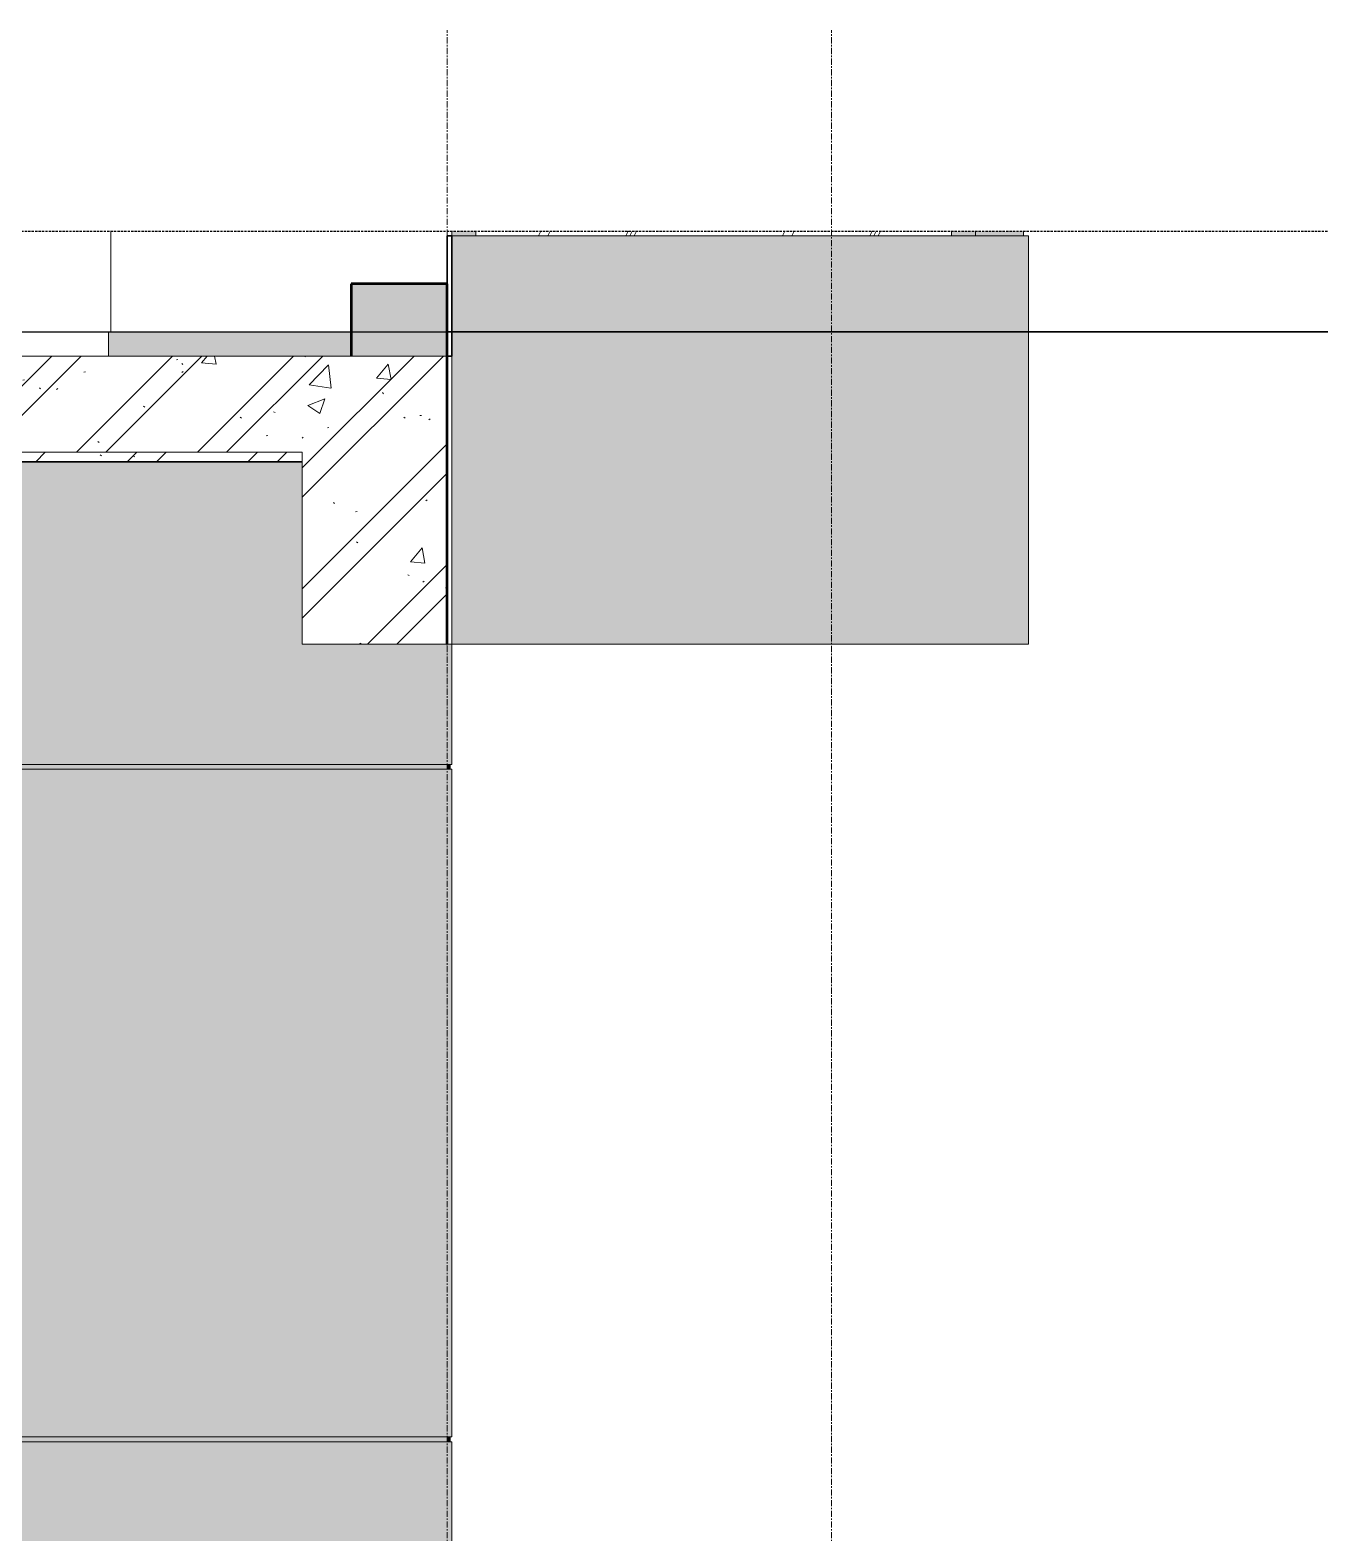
# Model space of a CAD drawing. Header units: millimetres. Extents: x 74302 to 149682, y -1785 to 49068.
# Drawn here: x 108417 to 111102, y 3100 to 6229 of the extents above; entities that cross this region are included whole.
import ezdxf

# ---------------------------------------------------------------- set-up
doc = ezdxf.new("R2010")
doc.units = ezdxf.units.MM
for name, pattern in [('Centre', [31.75, 6.35, -4.7625, 15.875, -4.7625]), ('Grid Line', [22.225, 12.7, -3.175, 3.175, -3.175]), ('Hidden', [7.14375, 4.7625, -2.38125]), ('IMPORT-CENTER _2_', [40.64, 25.4, -5.08, 5.08, -5.08])]:
    doc.linetypes.add(name, pattern=pattern)
for name, color, linetype, lineweight in [('0-3', 90, 'Continuous', 5), ('A-DETL-GENF', 92, 'Continuous', 18), ('A-DETL-GENF-3', 92, 'Hidden', 25), ('A-DETL-GENF-4', 9, 'Continuous', 18), ('A-DETL-THIN', 151, 'Continuous', 18), ('A-FLOR-FNSH-1', 250, 'Continuous', 35), ('A-FLOR-LEVL-2', 51, 'Centre', 9), ('A-FLOR-PATT-1', 253, 'Continuous', 18), ('A-GLAZ-CURT', 52, 'Continuous', 18), ('A-GLAZ-CURT-2', 254, 'Continuous', 18), ('A-GLAZ-CWMG', 51, 'Continuous', 18), ('A-GLAZ-CWMG-2', 254, 'Continuous', 18), ('A-WALL', 113, 'Continuous', 18), ('A-WALL-2', 250, 'Continuous', 35), ('A-WALL-FNSH-1', 7, 'Continuous', 18), ('A-WALL-PATT-4', 255, 'Continuous', 5), ('G-IMPT', 8, 'Continuous', 18), ('G-IMPT-4', 8, 'IMPORT-CENTER _2_', 18), ('I-WALL', 2, 'Continuous', 18), ('M-EQPM', 50, 'Continuous', 18), ('M-EQPM-2', 50, 'Continuous', 25), ('S-BEAM-1', 71, 'Continuous', 5), ('S-BEAM-3', 10, 'Continuous', 50), ('S-COLS-5', 7, 'Continuous', 18), ('S-GRID-1', 1, 'Grid Line', 9)]:
    doc.layers.add(name, color=color, linetype=linetype, lineweight=lineweight)
pattern_1 = [(50, (43579.63, 15725), (364.368, -31.878), [38.1, -419.1]), (355, (43579.63, 15725), (-70.486, 382.113), [30.48, -335.28]), (100.451, (43610, 15722.34), (293.885, 350.233), [32.38, -356.18]), (46.184, (43579.63, 15826.6), (542.158, -84.086), [57.15, -628.65]), (96.636, (43624.8, 15819.6), (474.805, 494.855), [48.57, -534.27]), (351.184, (43579.6, 15826.6), (474.81, 494.85), [45.72, -502.92]), (21, (43630.43, 15801.2), (303.2285, -204.5305), [38.1, -419.1]), (326, (43630.43, 15801.2), (123.604, 368.376), [30.48, -335.28]), (71.451, (43655.7, 15784.16), (426.834, 163.843), [32.38, -356.18]), (37.5, (43579.63, 15725), (6.1766, 169.1102), [3.353, -327.863, 3.353, -337.007, -336.55]), (37.5, (43579.63, 15725), (6.1766, 169.1102), [-671.576, 3.353, -333.197]), (7.5, (43579.63, 15725), (133.639, 200.3615), [3.353, -190.703, 3.353, -320.243, -128.27]), (7.5, (43579.63, 15725), (133.639, 200.3615), [-517.652, 3.353, -124.917]), (327.5, (43466.34, 15725), (271.1818, -11.4584), [3.353, -123.647, 3.353, -392.887, -525.78]), (327.5, (43466.34, 15725), (271.1818, -11.4584), [-523.24, 3.353, -522.427]), (317.5, (43415.54, 15725), (296.2585, 50.853), [3.353, -161.747, 3.353, -259.791, -373.38]), (317.5, (43415.54, 15725), (296.2585, 50.853), [-428.244, 3.353, -370.027]), (45, (43579.63, 15725), (-125.7236, 125.7236), []), (45, (43579.63, 15915.5), (-125.7236, 125.7236), [])]

# ---------------------------------------------------------------- blocks, each defined once
blk = doc.blocks.new('NCV_TKTC_KET CAU_rvt-3-TKCS_SẢNH - BẬC CẤP 2 - MẶT CẮT 2')
at = {"layer": 'A-FLOR-PATT-1'}
h = blk.add_hatch(dxfattribs=at)
h.set_pattern_fill('FP_19', color=256, style=0, pattern_type=2)
h.set_pattern_definition(pattern_1)
h.paths.add_polyline_path([(44235.3, 5330), (44235.3, 5350), (40237.8, 5350), (40237.8, 5330), (43472.2, 5330)])
h.paths.add_polyline_path([(44536.1, 5330), (44536.9, 5330), (44536.9, 5500), (44536.1, 5500), (44536.1, 5330)])
h = blk.add_hatch(dxfattribs=at)
h.set_pattern_fill('FP_19', color=256, style=0, pattern_type=2)
h.set_pattern_definition(pattern_1)
h.paths.add_polyline_path([(44235.3, 5330), (44235.3, 5350), (40237.8, 5350), (40237.8, 5330), (43472.2, 5330)])
h.paths.add_polyline_path([(44536.1, 5330), (44536.9, 5330), (44536.9, 5500), (44536.1, 5500), (44536.1, 5330)])
at = {"layer": 'S-BEAM-1'}
for points in [[(44536.1, 5500), (44536.9, 5500), (44536.9, 5700), (44336.9, 5700), (44336.9, 5550), (44536.1, 5550)], [(44536.1, 4950), (44536.9, 4950), (44536.9, 5500), (44536.1, 5500), (44536.1, 4952.2)]]:
    blk.add_hatch(color=256, dxfattribs=at).paths.add_polyline_path(points)
at = {"layer": 'A-FLOR-FNSH-1'}
for p, q in [((44536.9, 5500), (44536.1, 5500)), ((44536.9, 5330), (44536.9, 5500)), ((40237.8, 5330), (44235.3, 5330)), ((44536.1, 5330), (44536.9, 5330))]:
    blk.add_line(p, q, dxfattribs=at)
at = {"layer": 'S-BEAM-3'}
for p, q in [((44536.9, 5700), (44336.9, 5700)), ((44336.9, 5700), (44336.9, 5550)), ((44536.9, 5500), (44536.9, 5700)), ((44536.9, 4950), (44536.9, 5500)), ((44536.1, 4950), (44536.9, 4950))]:
    blk.add_line(p, q, dxfattribs=at)
at = {"layer": 'S-COLS-5'}
for p, q in [((43836.9, 5600), (43836.9, 5809.6)), ((44536.9, 5809.6), (44536.9, 5800))]:
    blk.add_line(p, q, dxfattribs=at)
blk = doc.blocks.new('Rectangular Mullion - 50 x 100mm-1838999-TKCS_SẢNH - BẬC CẤP 2 - MẶT CẮT 2')
at = {"layer": 'A-GLAZ-CWMG-2'}
blk.add_hatch(color=256, dxfattribs=at).paths.add_polyline_path([(45737, 5800), (45737, 5809.6), (45637, 5809.6), (45637, 5800)])
at = {"layer": 'A-GLAZ-CWMG'}
for p, q in [((45637, 5800), (45637, 5809.6)), ((45737, 5809.6), (45737, 5799.9))]:
    blk.add_line(p, q, dxfattribs=at)
blk = doc.blocks.new('System Panel - Glazed-1901969-TKCS_SẢNH - BẬC CẤP 2 - MẶT CẮT 2')
at = {"layer": 'A-GLAZ-CURT-2'}
h = blk.add_hatch(dxfattribs=at)
h.set_pattern_fill('FP_23', color=256, style=0, pattern_type=2)
h.set_pattern_definition([(63.435, (44176.38, 15759.78), (-0.0009, 508), [177.488, -958.435]), (63.435, (43668.38, 15759.78), (-0.0009, 508), [177.488, -958.435]), (63.435, (44419.56, 15857.92), (-0.0009, 508), [177.488, -958.435]), (63.435, (43911.56, 15857.92), (-0.0009, 508), [177.488, -958.435]), (63.435, (44382.76, 15823.28), (-0.0009, 508), [177.488, -958.435]), (63.435, (43874.76, 15823.28), (-0.0009, 508), [177.488, -958.435]), (63.435, (44345.24, 16021.7), (-0.0009, 508), [86.267, -1049.655]), (63.435, (43837.24, 16021.7), (-0.0009, 508), [86.267, -1049.655]), (63.435, (44320.7, 15990.98), (-0.0009, 508), [177.488, -958.435]), (63.435, (43812.7, 15990.98), (-0.0009, 508), [177.488, -958.435]), (63.435, (44325.03, 16013.03), (-0.0009, 508), [177.488, -958.435]), (63.435, (43817.03, 16013.03), (-0.0009, 508), [177.488, -958.435]), (63.435, (44120.08, 15916.31), (-0.0009, 508), [177.488, -958.435]), (63.435, (43612.08, 15916.31), (-0.0009, 508), [177.488, -958.435]), (63.435, (44124.4, 15942.3), (-0.0009, 508), [177.488, -958.435]), (63.435, (43616.4, 15942.3), (-0.0009, 508), [177.488, -958.435]), (63.435, (44125.57, 15961.03), (-0.0009, 508), [177.488, -958.435]), (63.435, (43617.57, 15961.03), (-0.0009, 508), [177.488, -958.435])])
h.paths.add_polyline_path([(45586.9, 5800), (45586.9, 5809.6), (44596.9, 5809.6), (44596.9, 5800)])
at = {"layer": 'A-GLAZ-CURT'}
for p, q in [((44596.9, 5809.6), (44596.9, 5800)), ((45586.9, 5800), (45586.9, 5809.6))]:
    blk.add_line(p, q, dxfattribs=at)
blk = doc.blocks.new('Rectangular Mullion - 50 x 100mm-1286808-TKCS_SẢNH - BẬC CẤP 2 - MẶT CẮT 2')
at = {"layer": 'A-GLAZ-CWMG-2'}
blk.add_hatch(color=256, dxfattribs=at).paths.add_polyline_path([(45636.9, 5800), (45636.9, 5809.6), (45586.9, 5809.6), (45586.9, 5800)])
at = {"layer": 'A-GLAZ-CWMG'}
blk.add_line((45636.9, 5800), (45636.9, 5809.6), dxfattribs=at)
blk = doc.blocks.new('Rectangular Mullion - 50 x 100mm-1286811-TKCS_SẢNH - BẬC CẤP 2 - MẶT CẮT 2')
at = {"layer": 'A-GLAZ-CWMG-2'}
blk.add_hatch(color=256, dxfattribs=at).paths.add_polyline_path([(44596.9, 5800), (44596.9, 5809.6), (44546.9, 5809.6), (44546.9, 5800)])
at = {"layer": 'A-GLAZ-CWMG'}
blk.add_line((44546.9, 5809.6), (44546.9, 5800), dxfattribs=at)
blk = doc.blocks.new('TKTC_XREF_251221_MB TANG 2-7 - TKTC_XREF_260130_MB TANG 2-5_dwg_THU NUOC - THU NUOC-444531-TKCS_MB TẦNG 1-4746810-TKCS_SẢNH - BẬC CẤP 2 - MẶT CẮT 2')
at = {"layer": 'G-IMPT'}
for p, q in [((44035.4, 5600), (44185.4, 5600)), ((44185.4, 5600), (44035.4, 5600)), ((44060.4, 5600), (44160.4, 5600)), ((44160.4, 5600), (44060.4, 5600)), ((44076.3, 5600), (44070.3, 5600)), ((44070.3, 5600), (44076.3, 5600)), ((44082.7, 5600), (44088.7, 5600)), ((44088.7, 5600), (44082.7, 5600)), ((44095.2, 5600), (44101.2, 5600)), ((44101.2, 5600), (44095.2, 5600)), ((44113.6, 5600), (44107.6, 5600)), ((44107.6, 5600), (44113.6, 5600)), ((44113.6, 5600), (44107.6, 5600)), ((44107.6, 5600), (44113.6, 5600)), ((44110.4, 5600), (44110.4, 5600)), ((44110.4, 5600), (44110.4, 5600)), ((44110.4, 5600), (44110.4, 5600)), ((44110.4, 5600), (44110.4, 5600)), ((44125.6, 5600), (44119.6, 5600)), ((44119.6, 5600), (44125.6, 5600)), ((44138.1, 5600), (44132.1, 5600)), ((44132.1, 5600), (44138.1, 5600)), ((44144.4, 5600), (44150.4, 5600)), ((44150.4, 5600), (44144.4, 5600))]:
    blk.add_line(p, q, dxfattribs=at)
blk = doc.blocks.new('TKTC_XREF_251221_MB TANG 2-7 - TKTC_XREF_260130_MB TANG 2-5_dwg_$cc-4746798-TKCS_SẢNH - BẬC CẤP 2 - MẶT CẮT 2')
at = {"layer": 'G-IMPT-4'}
for p, q in [((45082.3, 5600), (45203.4, 5600)), ((45143.3, 5600), (45142.5, 5600))]:
    blk.add_line(p, q, dxfattribs=at)
at = {"layer": 'M-EQPM'}
for p, q in [((45143.2, 5600), (45142.6, 5600)), ((45142.6, 5600), (45142.9, 5600)), ((45142.9, 5600), (45143.2, 5600)), ((45187.9, 5600), (45187.9, 5600))]:
    blk.add_line(p, q, dxfattribs=at)
blk = doc.blocks.new('TKTC_XREF_251221_MB TANG 2-7 - TKTC_XREF_260130_MB TANG 2-5_dwg_CUM U_DN100-V30-TKCS_SẢNH - BẬC CẤP 2 - MẶT CẮT 2')
at = {"layer": 'G-IMPT'}
for p, q in [((45144.4, 5600), (45091.3, 5600)), ((45091.3, 5600), (45144.4, 5600)), ((45144.4, 5600), (45097.5, 5600)), ((45097.5, 5600), (45144.4, 5600)), ((45144.4, 5600), (45144.4, 5600)), ((45195.7, 5600), (45144.4, 5600)), ((45195.7, 5600), (45144.4, 5600)), ((45195.7, 5600), (45144.4, 5600)), ((45195.7, 5600), (45144.4, 5600)), ((45197.3, 5600), (45195.7, 5600)), ((45195.7, 5600), (45197.3, 5600)), ((45197.3, 5600), (45195.7, 5600)), ((45195.7, 5600), (45197.3, 5600)), ((45201, 5600), (45197.3, 5600)), ((45197.3, 5600), (45201, 5600)), ((45197.3, 5600), (45201, 5600)), ((45197.3, 5600), (45201, 5600)), ((45201, 5600), (45197.3, 5600)), ((45197.3, 5600), (45201, 5600)), ((45197.3, 5600), (45201, 5600)), ((45197.3, 5600), (45201, 5600)), ((45201, 5600), (45201, 5600)), ((45201, 5600), (45201, 5600)), ((45201.8, 5600), (45206.1, 5600)), ((45206.1, 5600), (45201.8, 5600)), ((45201.8, 5600), (45206.1, 5600)), ((45206.1, 5600), (45201.8, 5600)), ((45206.9, 5600), (45206.1, 5600)), ((45206.1, 5600), (45206.9, 5600)), ((45206.9, 5600), (45206.1, 5600)), ((45206.1, 5600), (45206.9, 5600))]:
    blk.add_line(p, q, dxfattribs=at)
blk = doc.blocks.new('TKTC_XREF_251221_MB TANG 2-7 - TKTC_XREF_260130_MB TANG 2-5_dwg_$cc-V31-TKCS_SẢNH - BẬC CẤP 2 - MẶT CẮT 2')
at = {"layer": 'G-IMPT-4'}
for p, q in [((43720.7, 5600), (43841.8, 5600)), ((43780.9, 5600), (43781.6, 5600))]:
    blk.add_line(p, q, dxfattribs=at)
at = {"layer": 'M-EQPM'}
for p, q in [((43781.3, 5600), (43736.3, 5600)), ((43736.3, 5600), (43826.3, 5600)), ((43826.3, 5600), (43781.3, 5600)), ((43781.5, 5600), (43781.5, 5600))]:
    blk.add_line(p, q, dxfattribs=at)
blk = doc.blocks.new('TKTC_XREF_251221_MB TANG 2-7 - TKTC_XREF_260130_MB TANG 2-5_dwg_CUM U_DN100-V32-TKCS_SẢNH - BẬC CẤP 2 - MẶT CẮT 2')
at = {"layer": 'G-IMPT'}
for p, q in [((43725.8, 5600), (43723.6, 5600)), ((43731.5, 5600), (43724.7, 5600)), ((43725, 5600), (43834, 5600)), ((43725, 5600), (43725, 5600)), ((43730.4, 5600), (43725.8, 5600)), ((43725.8, 5600), (43725.8, 5600)), ((43726.8, 5600), (43726.1, 5600)), ((43729.4, 5600), (43726.8, 5600)), ((43729.4, 5600), (43726.8, 5600)), ((43729.4, 5600), (43726.8, 5600)), ((43730.1, 5600), (43729.4, 5600)), ((43732.7, 5600), (43730.4, 5600)), ((43730.4, 5600), (43730.4, 5600)), ((43731.3, 5600), (43827.7, 5600)), ((43734.5, 5600), (43824.5, 5600)), ((43828.5, 5600), (43826.2, 5600)), ((43834.2, 5600), (43827.3, 5600)), ((43833, 5600), (43828.5, 5600)), ((43828.5, 5600), (43828.5, 5600)), ((43829.5, 5600), (43828.7, 5600)), ((43832, 5600), (43829.5, 5600)), ((43832, 5600), (43829.5, 5600)), ((43832, 5600), (43829.5, 5600)), ((43832.8, 5600), (43832, 5600)), ((43835.3, 5600), (43833, 5600)), ((43833, 5600), (43833, 5600)), ((43833.9, 5600), (43834, 5600))]:
    blk.add_line(p, q, dxfattribs=at)
at = {"layer": 'G-IMPT', "flags": 128}
for points in [[(43732.7, 5600), (43734.2, 5600), (43734.2, 5600), (43722.1, 5600), (43722.1, 5600), (43723.6, 5600)], [(43723.6, 5600), (43723.6, 5600), (43732.7, 5600), (43732.7, 5600)], [(43730.1, 5600), (43730.1, 5600), (43726.1, 5600), (43726.1, 5600)], [(43731.3, 5600), (43731.3, 5600), (43734.5, 5600)], [(43827.6, 5600), (43827.7, 5600), (43824.5, 5600)], [(43835.3, 5600), (43836.8, 5600), (43836.8, 5600), (43824.7, 5600), (43824.7, 5600), (43826.2, 5600)], [(43826.2, 5600), (43826.2, 5600), (43835.3, 5600), (43835.3, 5600)], [(43832.8, 5600), (43832.8, 5600), (43828.7, 5600), (43828.7, 5600)]]:
    blk.add_lwpolyline(points, dxfattribs=at)
blk = doc.blocks.new('TKTC_XREF_251221_MB TANG 2-7 - TKTC_XREF_260130_MB TANG 2-5_dwg_$cc-V33-TKCS_SẢNH - BẬC CẤP 2 - MẶT CẮT 2')
at = {"layer": 'G-IMPT-4'}
for p, q in [((43720.6, 5600), (43841.7, 5600)), ((43780.7, 5600), (43781.5, 5600))]:
    blk.add_line(p, q, dxfattribs=at)
at = {"layer": 'M-EQPM'}
for p, q in [((43781.1, 5600), (43736.1, 5600)), ((43736.1, 5600), (43826.1, 5600)), ((43826.1, 5600), (43781.1, 5600)), ((43781.4, 5600), (43781.4, 5600))]:
    blk.add_line(p, q, dxfattribs=at)
blk = doc.blocks.new('TKTC_XREF_251221_MB TANG 2-7 - TKTC_XREF_260130_MB TANG 2-5_dwg_CUM U_DN100-V34-TKCS_SẢNH - BẬC CẤP 2 - MẶT CẮT 2')
at = {"layer": 'G-IMPT'}
for p, q in [((43734.1, 5600), (43722, 5600)), ((43722, 5600), (43723.5, 5600)), ((43725.8, 5600), (43723.5, 5600)), ((43723.5, 5600), (43732.6, 5600)), ((43731.5, 5600), (43724.7, 5600)), ((43724.9, 5600), (43833.9, 5600)), ((43730.3, 5600), (43725.8, 5600)), ((43726.8, 5600), (43726, 5600)), ((43730.1, 5600), (43726, 5600)), ((43729.3, 5600), (43726.8, 5600)), ((43729.3, 5600), (43726.8, 5600)), ((43729.3, 5600), (43726.8, 5600)), ((43730.1, 5600), (43729.3, 5600)), ((43732.6, 5600), (43730.3, 5600)), ((43731.2, 5600), (43827.5, 5600)), ((43731.2, 5600), (43734.4, 5600)), ((43732.6, 5600), (43734.1, 5600)), ((43734.4, 5600), (43824.4, 5600)), ((43827.5, 5600), (43824.4, 5600)), ((43831.9, 5600), (43824.6, 5600)), ((43824.6, 5600), (43826.2, 5600)), ((43828.4, 5600), (43826.2, 5600)), ((43826.2, 5600), (43831.9, 5600)), ((43831.9, 5600), (43827.3, 5600)), ((43832, 5600), (43828.4, 5600)), ((43829.4, 5600), (43828.7, 5600)), ((43831.9, 5600), (43828.7, 5600)), ((43831.9, 5600), (43829.4, 5600)), ((43831.9, 5600), (43829.4, 5600)), ((43831.9, 5600), (43829.4, 5600))]:
    blk.add_line(p, q, dxfattribs=at)
blk = doc.blocks.new('TKTC_XREF_251221_MB TANG 2-7 - TKTC_XREF_260130_MB TANG 2-5_dwg_$cc-4746805-TKCS_SẢNH - BẬC CẤP 2 - MẶT CẮT 2')
at = {"layer": 'G-IMPT-4'}
for p, q in [((45440.2, 5600), (45593.3, 5600)), ((45516.8, 5600), (45516.8, 5600))]:
    blk.add_line(p, q, dxfattribs=at)
at = {"layer": 'M-EQPM'}
for p, q in [((45516.8, 5600), (45459.9, 5600)), ((45459.9, 5600), (45573.6, 5600)), ((45570.8, 5600), (45462.7, 5600)), ((45462.7, 5600), (45516.8, 5600)), ((45516.8, 5600), (45570.8, 5600)), ((45573.6, 5600), (45516.8, 5600))]:
    blk.add_line(p, q, dxfattribs=at)
blk = doc.blocks.new('TKTC_XREF_251221_MB TANG 2-7 - TKTC_XREF_260130_MB TANG 2-5_dwg_CUM U_DN100-V35-TKCS_SẢNH - BẬC CẤP 2 - MẶT CẮT 2')
at = {"layer": 'G-IMPT'}
for p, q in [((45447.1, 5600), (45445.1, 5600)), ((45445.1, 5600), (45460.5, 5600)), ((45447.1, 5600), (45449.9, 5600)), ((45458.6, 5600), (45447.1, 5600)), ((45448.5, 5600), (45457.1, 5600)), ((45586.5, 5600), (45448.8, 5600)), ((45449.9, 5600), (45455.7, 5600)), ((45450.3, 5600), (45451.2, 5600)), ((45450.3, 5600), (45455.4, 5600)), ((45451.2, 5600), (45454.4, 5600)), ((45451.2, 5600), (45454.4, 5600)), ((45451.2, 5600), (45454.4, 5600)), ((45454.4, 5600), (45455.4, 5600)), ((45455.7, 5600), (45458.6, 5600)), ((45578.5, 5600), (45456.8, 5600)), ((45456.8, 5600), (45460.8, 5600)), ((45460.5, 5600), (45458.6, 5600)), ((45574.5, 5600), (45460.8, 5600)), ((45578.5, 5600), (45574.5, 5600)), ((45576.7, 5600), (45574.8, 5600)), ((45574.8, 5600), (45590.1, 5600)), ((45576.7, 5600), (45579.6, 5600)), ((45588.2, 5600), (45576.7, 5600)), ((45578.2, 5600), (45586.8, 5600)), ((45579.6, 5600), (45585.4, 5600)), ((45579.9, 5600), (45580.9, 5600)), ((45579.9, 5600), (45585, 5600)), ((45580.9, 5600), (45584.1, 5600)), ((45580.9, 5600), (45584.1, 5600)), ((45580.9, 5600), (45584.1, 5600)), ((45584.1, 5600), (45585, 5600)), ((45585.4, 5600), (45588.2, 5600)), ((45590.1, 5600), (45588.2, 5600))]:
    blk.add_line(p, q, dxfattribs=at)
blk = doc.blocks.new('TKTC_XREF_251221_MB TANG 2-7 - TKTC_XREF_260130_MB TANG 2-5_dwg_$cc-4746808-TKCS_SẢNH - BẬC CẤP 2 - MẶT CẮT 2')
at = {"layer": 'G-IMPT-4'}
for p, q in [((44738.5, 5600), (44585.5, 5600)), ((44662, 5600), (44662, 5600))]:
    blk.add_line(p, q, dxfattribs=at)
at = {"layer": 'M-EQPM'}
for p, q in [((44605.2, 5600), (44605.2, 5600)), ((44662, 5600), (44649.5, 5600)), ((44649.5, 5600), (44662, 5600)), ((44662, 5600), (44716.1, 5600)), ((44716.1, 5600), (44662, 5600)), ((44662, 5600), (44674.6, 5600)), ((44674.6, 5600), (44662, 5600))]:
    blk.add_line(p, q, dxfattribs=at)
blk = doc.blocks.new('TKTC_XREF_251221_MB TANG 2-7 - TKTC_XREF_260130_MB TANG 2-5_dwg_CUM U_DN100-V36-TKCS_SẢNH - BẬC CẤP 2 - MẶT CẮT 2')
at = {"layer": 'G-IMPT'}
for p, q in [((44583.1, 5600), (44584.1, 5600)), ((44584.1, 5600), (44583.1, 5600)), ((44583.1, 5600), (44584.1, 5600)), ((44584.1, 5600), (44583.1, 5600)), ((44589.5, 5600), (44584.1, 5600)), ((44584.1, 5600), (44589.5, 5600)), ((44589.5, 5600), (44584.1, 5600)), ((44584.1, 5600), (44589.5, 5600)), ((44590.5, 5600), (44590.5, 5600)), ((44590.5, 5600), (44590.5, 5600)), ((44590.5, 5600), (44595.3, 5600)), ((44595.3, 5600), (44590.5, 5600)), ((44595.3, 5600), (44590.5, 5600)), ((44595.3, 5600), (44590.5, 5600)), ((44590.5, 5600), (44595.3, 5600)), ((44595.3, 5600), (44590.5, 5600)), ((44595.3, 5600), (44590.5, 5600)), ((44595.3, 5600), (44590.5, 5600)), ((44595.3, 5600), (44597.2, 5600)), ((44597.2, 5600), (44595.3, 5600)), ((44595.3, 5600), (44597.2, 5600)), ((44597.2, 5600), (44595.3, 5600)), ((44597.2, 5600), (44662, 5600)), ((44597.2, 5600), (44662, 5600)), ((44597.2, 5600), (44662, 5600)), ((44597.2, 5600), (44662, 5600)), ((44662, 5600), (44721.3, 5600)), ((44721.3, 5600), (44662, 5600)), ((44662, 5600), (44662, 5600)), ((44662, 5600), (44729.1, 5600)), ((44729.1, 5600), (44662, 5600))]:
    blk.add_line(p, q, dxfattribs=at)
blk = doc.blocks.new('TKTC_XREF_251221_MB TANG 2-7 - TKTC_XREF_260130_MB TANG 2-5_dwg_THU NUOC - THU NUOC-444531-TKCS_MB TẦNG 1-4746804-TKCS_SẢNH - BẬC CẤP 2 - MẶT CẮT 2')
at = {"layer": 'G-IMPT'}
for p, q in [((45285.4, 5600), (45435.4, 5600)), ((45435.4, 5600), (45285.4, 5600)), ((45310.4, 5600), (45410.4, 5600)), ((45410.4, 5600), (45310.4, 5600)), ((45326.3, 5600), (45320.3, 5600)), ((45320.3, 5600), (45326.3, 5600)), ((45332.7, 5600), (45338.7, 5600)), ((45338.7, 5600), (45332.7, 5600)), ((45345.2, 5600), (45351.2, 5600)), ((45351.2, 5600), (45345.2, 5600)), ((45363.6, 5600), (45357.6, 5600)), ((45357.6, 5600), (45363.6, 5600)), ((45363.6, 5600), (45357.6, 5600)), ((45357.6, 5600), (45363.6, 5600)), ((45360.4, 5600), (45360.4, 5600)), ((45360.4, 5600), (45360.4, 5600)), ((45360.4, 5600), (45360.4, 5600)), ((45360.4, 5600), (45360.4, 5600)), ((45375.6, 5600), (45369.6, 5600)), ((45369.6, 5600), (45375.6, 5600)), ((45388.1, 5600), (45382.1, 5600)), ((45382.1, 5600), (45388.1, 5600)), ((45394.4, 5600), (45400.4, 5600)), ((45400.4, 5600), (45394.4, 5600))]:
    blk.add_line(p, q, dxfattribs=at)
blk = doc.blocks.new('TKTC_XREF_251221_MB TANG 2-7 - TKTC_XREF_260130_MB TANG 2-5_dwg_FD-4746809-TKCS_SẢNH - BẬC CẤP 2 - MẶT CẮT 2')
at = {"layer": 'G-IMPT'}
for p, q in [((45210.7, 5600), (45060.7, 5600)), ((45060.7, 5600), (45210.7, 5600)), ((45135.7, 5600), (45135.7, 5600))]:
    blk.add_line(p, q, dxfattribs=at)
at = {"layer": 'M-EQPM'}
for p, q in [((45082.4, 5600), (45189, 5600)), ((45098, 5600), (45173.4, 5600)), ((45098, 5600), (45173.4, 5600))]:
    blk.add_line(p, q, dxfattribs=at)
blk = doc.blocks.new('TKTC_XREF_251221_MB TANG 2-7 - TKTC_XREF_260130_MB TANG 2-5_dwg_$cc-V37-TKCS_SẢNH - BẬC CẤP 2 - MẶT CẮT 2')
at = {"layer": 'G-IMPT-4'}
for p, q in [((45355.8, 5600), (45508.8, 5600)), ((45432, 5600), (45432.6, 5600))]:
    blk.add_line(p, q, dxfattribs=at)
at = {"layer": 'M-EQPM'}
for p, q in [((45432.3, 5600), (45432.1, 5600)), ((45432.1, 5600), (45432.5, 5600)), ((45432.5, 5600), (45432.3, 5600)), ((45489.1, 5600), (45489.1, 5600))]:
    blk.add_line(p, q, dxfattribs=at)
blk = doc.blocks.new('TKTC_XREF_251221_MB TANG 2-7 - TKTC_XREF_260130_MB TANG 2-5_dwg_CUM U_DN100-V38-TKCS_SẢNH - BẬC CẤP 2 - MẶT CẮT 2')
at = {"layer": 'G-IMPT'}
for p, q in [((45432.5, 5600), (45432.1, 5600)), ((45432.5, 5600), (45432.1, 5600)), ((45432.5, 5600), (45432.1, 5600)), ((45496.9, 5600), (45432.1, 5600)), ((45497.4, 5600), (45432.5, 5600)), ((45498.8, 5600), (45503.6, 5600)), ((45498.8, 5600), (45503.6, 5600)), ((45499.3, 5600), (45504, 5600)), ((45499.3, 5600), (45504.1, 5600)), ((45503.6, 5600), (45503.6, 5600)), ((45503.6, 5600), (45503.6, 5600)), ((45503.6, 5600), (45503.6, 5600)), ((45504, 5600), (45504, 5600)), ((45504, 5600), (45504.1, 5600)), ((45504.1, 5600), (45504.1, 5600)), ((45504.6, 5600), (45504.6, 5600)), ((45505, 5600), (45505, 5600)), ((45506.5, 5600), (45506.5, 5600)), ((45507, 5600), (45507, 5600)), ((45508.4, 5600), (45508.4, 5600)), ((45508.9, 5600), (45508.9, 5600)), ((45511, 5600), (45510, 5600)), ((45510, 5600), (45510.9, 5600)), ((45511.4, 5600), (45510.4, 5600)), ((45510.4, 5600), (45511.4, 5600)), ((45510.9, 5600), (45511, 5600)), ((45511.4, 5600), (45511.4, 5600))]:
    blk.add_line(p, q, dxfattribs=at)
at = {"layer": 'G-IMPT', "flags": 128}
for points in [[(45496.9, 5600), (45432.1, 5600), (45432.1, 5600)], [(45497.3, 5600), (45432.5, 5600), (45432.5, 5600)], [(45498.8, 5600), (45498.8, 5600), (45496.9, 5600), (45496.9, 5600), (45498.9, 5600), (45498.8, 5600)], [(45499.2, 5600), (45499.2, 5600), (45497.3, 5600), (45497.4, 5600), (45499.3, 5600), (45499.3, 5600)], [(45503.6, 5600), (45498.8, 5600), (45498.8, 5600), (45503.6, 5600)], [(45504.1, 5600), (45499.3, 5600), (45499.2, 5600), (45504, 5600)], [(45504.6, 5600), (45510, 5600), (45510, 5600), (45504.6, 5600)], [(45505, 5600), (45510.4, 5600), (45510.4, 5600), (45505, 5600)]]:
    blk.add_lwpolyline(points, dxfattribs=at)
blk = doc.blocks.new('TKTC_XREF_251221_MB TANG 2-7 - TKTC_XREF_260130_MB TANG 2-5_dwg_$cc-V39-TKCS_SẢNH - BẬC CẤP 2 - MẶT CẮT 2')
at = {"layer": 'G-IMPT-4'}
blk.add_line((45383.2, 5600), (45504.3, 5600), dxfattribs=at)
at = {"layer": 'M-EQPM'}
for p, q in [((45443.8, 5600), (45401, 5600)), ((45401, 5600), (45443.8, 5600)), ((45443.8, 5600), (45433.9, 5600)), ((45433.9, 5600), (45443.8, 5600)), ((45443.8, 5600), (45453.7, 5600)), ((45453.7, 5600), (45443.8, 5600)), ((45488.8, 5600), (45488.8, 5600))]:
    blk.add_line(p, q, dxfattribs=at)
blk = doc.blocks.new('TKTC_XREF_251221_MB TANG 2-7 - TKTC_XREF_251221_MB TANG 2-7-2039446-TKCS_SẢNH - BẬC CẤP 2 - MẶT CẮT 2')
at = {"layer": 'M-EQPM'}
for p, q in [((43719.2, 5600), (43831.9, 5600)), ((43838.7, 5600), (43719.2, 5600)), ((43719.3, 5600), (43838.7, 5600)), ((43838.7, 5600), (43719.3, 5600)), ((43719.4, 5600), (43838.8, 5600)), ((43838.8, 5600), (43719.4, 5600)), ((43721.2, 5600), (43837, 5600)), ((43837, 5600), (43721.2, 5600)), ((43721.2, 5600), (43836.9, 5600)), ((43836.9, 5600), (43721.2, 5600)), ((43721.2, 5600), (43831.9, 5600)), ((43831.9, 5600), (43721.2, 5600)), ((44585.1, 5600), (44535.3, 5600)), ((44535.3, 5600), (44585.1, 5600)), ((44586.8, 5600), (44537.1, 5600)), ((44537.1, 5600), (44586.8, 5600)), ((44597, 5600), (44547.2, 5600)), ((44547.2, 5600), (44597, 5600)), ((44734.9, 5600), (44585.2, 5600)), ((44585.2, 5600), (44734.9, 5600)), ((44736.6, 5600), (44587, 5600)), ((44587, 5600), (44736.6, 5600)), ((44746.8, 5600), (44597.1, 5600)), ((44597.1, 5600), (44746.8, 5600)), ((45195.7, 5600), (45085.8, 5600)), ((45085.8, 5600), (45195.7, 5600)), ((45235.7, 5600), (45195.7, 5600)), ((45195.7, 5600), (45235.7, 5600)), ((45347.1, 5600), (45497, 5600)), ((45497, 5600), (45347.1, 5600)), ((45445, 5600), (45445.3, 5600)), ((45595.4, 5600), (45445, 5600)), ((45595.6, 5600), (45445.2, 5600)), ((45445.2, 5600), (45595.6, 5600)), ((45445.3, 5600), (45595.8, 5600)), ((45497, 5600), (45536.9, 5600)), ((45536.9, 5600), (45497, 5600)), ((45595.8, 5600), (45595.4, 5600))]:
    blk.add_line(p, q, dxfattribs=at)
at = {"layer": 'M-EQPM-2'}
for p, q in [((38056.9, 5600), (48882.3, 5600)), ((45739, 5600), (44539, 5600)), ((44539, 5600), (45739, 5600)), ((45739, 5600), (44539, 5600)), ((44539, 5600), (45739, 5600)), ((45738.6, 5600), (44539, 5600)), ((48882.3, 5600), (45738.6, 5600))]:
    blk.add_line(p, q, dxfattribs=at)
for name, p in [('TKTC_XREF_251221_MB TANG 2-7 - TKTC_XREF_260130_MB TANG 2-5_dwg_$cc-V33-TKCS_SẢNH - BẬC CẤP 2 - MẶT CẮT 2', (0, 0)), ('TKTC_XREF_251221_MB TANG 2-7 - TKTC_XREF_260130_MB TANG 2-5_dwg_$cc-V31-TKCS_SẢNH - BẬC CẤP 2 - MẶT CẮT 2', (0, 0)), ('TKTC_XREF_251221_MB TANG 2-7 - TKTC_XREF_260130_MB TANG 2-5_dwg_$cc-V31-TKCS_SẢNH - BẬC CẤP 2 - MẶT CẮT 2', (-0.1, 0)), ('TKTC_XREF_251221_MB TANG 2-7 - TKTC_XREF_260130_MB TANG 2-5_dwg_CUM U_DN100-V32-TKCS_SẢNH - BẬC CẤP 2 - MẶT CẮT 2', (-0.1, 0)), ('TKTC_XREF_251221_MB TANG 2-7 - TKTC_XREF_260130_MB TANG 2-5_dwg_CUM U_DN100-V34-TKCS_SẢNH - BẬC CẤP 2 - MẶT CẮT 2', (0, 0)), ('TKTC_XREF_251221_MB TANG 2-7 - TKTC_XREF_260130_MB TANG 2-5_dwg_CUM U_DN100-V32-TKCS_SẢNH - BẬC CẤP 2 - MẶT CẮT 2', (0, 0)), ('TKTC_XREF_251221_MB TANG 2-7 - TKTC_XREF_260130_MB TANG 2-5_dwg_THU NUOC - THU NUOC-444531-TKCS_MB TẦNG 1-4746810-TKCS_SẢNH - BẬC CẤP 2 - MẶT CẮT 2', (0, 0)), ('TKTC_XREF_251221_MB TANG 2-7 - TKTC_XREF_260130_MB TANG 2-5_dwg_THU NUOC - THU NUOC-444531-TKCS_MB TẦNG 1-4746810-TKCS_SẢNH - BẬC CẤP 2 - MẶT CẮT 2', (0, 0)), ('TKTC_XREF_251221_MB TANG 2-7 - TKTC_XREF_260130_MB TANG 2-5_dwg_THU NUOC - THU NUOC-444531-TKCS_MB TẦNG 1-4746810-TKCS_SẢNH - BẬC CẤP 2 - MẶT CẮT 2', (0, 0)), ('TKTC_XREF_251221_MB TANG 2-7 - TKTC_XREF_260130_MB TANG 2-5_dwg_CUM U_DN100-V36-TKCS_SẢNH - BẬC CẤP 2 - MẶT CẮT 2', (-11.9, 0)), ('TKTC_XREF_251221_MB TANG 2-7 - TKTC_XREF_260130_MB TANG 2-5_dwg_CUM U_DN100-V36-TKCS_SẢNH - BẬC CẤP 2 - MẶT CẮT 2', (-10.2, 0)), ('TKTC_XREF_251221_MB TANG 2-7 - TKTC_XREF_260130_MB TANG 2-5_dwg_$cc-4746808-TKCS_SẢNH - BẬC CẤP 2 - MẶT CẮT 2', (-11.9, 0)), ('TKTC_XREF_251221_MB TANG 2-7 - TKTC_XREF_260130_MB TANG 2-5_dwg_$cc-4746808-TKCS_SẢNH - BẬC CẤP 2 - MẶT CẮT 2', (-10.2, 0)), ('TKTC_XREF_251221_MB TANG 2-7 - TKTC_XREF_260130_MB TANG 2-5_dwg_CUM U_DN100-V36-TKCS_SẢNH - BẬC CẤP 2 - MẶT CẮT 2', (0, 0)), ('TKTC_XREF_251221_MB TANG 2-7 - TKTC_XREF_260130_MB TANG 2-5_dwg_$cc-4746808-TKCS_SẢNH - BẬC CẤP 2 - MẶT CẮT 2', (0, 0)), ('TKTC_XREF_251221_MB TANG 2-7 - TKTC_XREF_260130_MB TANG 2-5_dwg_THU NUOC - THU NUOC-444531-TKCS_MB TẦNG 1-4746810-TKCS_SẢNH - BẬC CẤP 2 - MẶT CẮT 2', (823.3, 0)), ('TKTC_XREF_251221_MB TANG 2-7 - TKTC_XREF_260130_MB TANG 2-5_dwg_FD-4746809-TKCS_SẢNH - BẬC CẤP 2 - MẶT CẮT 2', (0, 0)), ('TKTC_XREF_251221_MB TANG 2-7 - TKTC_XREF_260130_MB TANG 2-5_dwg_$cc-4746798-TKCS_SẢNH - BẬC CẤP 2 - MẶT CẮT 2', (0, 0)), ('TKTC_XREF_251221_MB TANG 2-7 - TKTC_XREF_260130_MB TANG 2-5_dwg_CUM U_DN100-V30-TKCS_SẢNH - BẬC CẤP 2 - MẶT CẮT 2', (0, 0)), ('TKTC_XREF_251221_MB TANG 2-7 - TKTC_XREF_260130_MB TANG 2-5_dwg_THU NUOC - THU NUOC-444531-TKCS_MB TẦNG 1-4746804-TKCS_SẢNH - BẬC CẤP 2 - MẶT CẮT 2', (-0.3, 0)), ('TKTC_XREF_251221_MB TANG 2-7 - TKTC_XREF_260130_MB TANG 2-5_dwg_THU NUOC - THU NUOC-444531-TKCS_MB TẦNG 1-4746804-TKCS_SẢNH - BẬC CẤP 2 - MẶT CẮT 2', (0, 0)), ('TKTC_XREF_251221_MB TANG 2-7 - TKTC_XREF_260130_MB TANG 2-5_dwg_THU NUOC - THU NUOC-444531-TKCS_MB TẦNG 1-4746804-TKCS_SẢNH - BẬC CẤP 2 - MẶT CẮT 2', (0, 0)), ('TKTC_XREF_251221_MB TANG 2-7 - TKTC_XREF_260130_MB TANG 2-5_dwg_$cc-V37-TKCS_SẢNH - BẬC CẤP 2 - MẶT CẮT 2', (0, 0)), ('TKTC_XREF_251221_MB TANG 2-7 - TKTC_XREF_260130_MB TANG 2-5_dwg_$cc-V39-TKCS_SẢNH - BẬC CẤP 2 - MẶT CẮT 2', (0, 0)), ('TKTC_XREF_251221_MB TANG 2-7 - TKTC_XREF_260130_MB TANG 2-5_dwg_CUM U_DN100-V30-TKCS_SẢNH - BẬC CẤP 2 - MẶT CẮT 2', (301.3, 0)), ('TKTC_XREF_251221_MB TANG 2-7 - TKTC_XREF_260130_MB TANG 2-5_dwg_CUM U_DN100-V38-TKCS_SẢNH - BẬC CẤP 2 - MẶT CẮT 2', (0, 0)), ('TKTC_XREF_251221_MB TANG 2-7 - TKTC_XREF_260130_MB TANG 2-5_dwg_$cc-4746805-TKCS_SẢNH - BẬC CẤP 2 - MẶT CẮT 2', (0, 0)), ('TKTC_XREF_251221_MB TANG 2-7 - TKTC_XREF_260130_MB TANG 2-5_dwg_CUM U_DN100-V35-TKCS_SẢNH - BẬC CẤP 2 - MẶT CẮT 2', (0, 0)), ('TKTC_XREF_251221_MB TANG 2-7 - TKTC_XREF_260130_MB TANG 2-5_dwg_THU NUOC - THU NUOC-444531-TKCS_MB TẦNG 1-4746810-TKCS_SẢNH - BẬC CẤP 2 - MẶT CẮT 2', (1673.3, 0))]:
    blk.add_blockref(name, p)
blk = doc.blocks.new('BORDER VIEW - BORDER VIEW-2359274-TKCS_SẢNH - BẬC CẤP 2 - MẶT CẮT 2')
at = {"layer": 'A-DETL-GENF-3'}
blk.add_line((38206.9, 5809.6), (48732.3, 5809.6), dxfattribs=at)

msp = doc.modelspace()

# ---------------------------------------------------------------- hatches: boundary and pattern name
at = {"layer": 'A-DETL-GENF-4'}
h = msp.add_hatch(dxfattribs=at)
h.set_pattern_fill('FP_19', color=256, style=0, pattern_type=2)
h.set_pattern_definition([(50, (108327.66, 15725), (364.368, -31.878), [38.1, -419.1]), (355, (108327.66, 15725), (-70.486, 382.113), [30.48, -335.28]), (100.451, (108358.02, 15722.34), (293.885, 350.233), [32.38, -356.18]), (46.184, (108327.66, 15826.6), (542.158, -84.086), [57.15, -628.65]), (96.636, (108372.84, 15819.6), (474.805, 494.855), [48.57, -534.27]), (351.184, (108327.66, 15826.6), (474.81, 494.85), [45.72, -502.92]), (21, (108378.46, 15801.2), (303.2285, -204.5305), [38.1, -419.1]), (326, (108378.46, 15801.2), (123.604, 368.376), [30.48, -335.28]), (71.451, (108403.73, 15784.16), (426.834, 163.843), [32.38, -356.18]), (37.5, (108327.66, 15725), (6.1766, 169.1102), [3.353, -327.863, 3.353, -337.007, -336.55]), (37.5, (108327.66, 15725), (6.1766, 169.1102), [-671.576, 3.353, -333.197]), (7.5, (108327.66, 15725), (133.639, 200.3615), [3.353, -190.703, 3.353, -320.243, -128.27]), (7.5, (108327.66, 15725), (133.639, 200.3615), [-517.652, 3.353, -124.917]), (327.5, (108214.37, 15725), (271.1818, -11.4584), [3.353, -123.647, 3.353, -392.887, -525.78]), (327.5, (108214.37, 15725), (271.1818, -11.4584), [-523.24, 3.353, -522.427]), (317.5, (108163.57, 15725), (296.2585, 50.853), [3.353, -161.747, 3.353, -259.791, -373.38]), (317.5, (108163.57, 15725), (296.2585, 50.853), [-428.244, 3.353, -370.027]), (45, (108327.66, 15725), (-125.7236, 125.7236), []), (45, (108327.66, 15915.5), (-125.7236, 125.7236), [])])
h.paths.add_polyline_path([(108983.3, 4950), (109284.2, 4950), (109284.2, 5550), (102805, 5550), (102805, 5350), (104683.7, 5350), (104683.7, 4950), (104983.7, 4950), (104983.7, 5350), (108983.3, 5350)])
at = {"layer": 'A-WALL-PATT-4'}
for points in [[(110485.4, 4950), (110485.4, 5800), (109295, 5800), (109295, 4950)], [(110495.4, 4950), (110495.4, 5800), (110485.4, 5800), (110485.4, 4950)], [(106441.5, 4690), (108580, 4690), (108580, 4700), (106441.4, 4700), (106441.4, 4690)], [(109285, 4690), (109285, 4700), (108580, 4700), (108580, 4690)], [(109291, 4690), (109291, 4700), (109285, 4700), (109285, 4690)], [(108574.9, 3290), (108580, 3290), (108580, 3300), (106441.4, 3300), (106441.4, 3290), (108220.2, 3290)], [(109285, 3290), (109285, 3300), (108580, 3300), (108580, 3290)], [(109291, 3290), (109291, 3300), (109285, 3300), (109285, 3290)]]:
    msp.add_hatch(color=256, dxfattribs=at).paths.add_polyline_path(points)
h = msp.add_hatch(color=256, dxfattribs=at)
h.paths.add_polyline_path([(108899.5, 2200), (109285, 2200), (109285, 3290), (108580, 3290), (108580, 2200)])
h.paths.add_polyline_path([(108580, 3300), (109285, 3300), (109285, 4690), (108580, 4690)])
h.paths.add_polyline_path([(108580, 4700), (109285, 4700), (109285, 4950), (108983.3, 4950), (108983.3, 5330), (108580, 5330), (108580, 4874.8)])
h.paths.add_polyline_path([(108985, 5550), (109085, 5550), (109085, 5600), (108580, 5600), (108580, 5550), (108983.3, 5550)])
h = msp.add_hatch(color=256, dxfattribs=at)
h.paths.add_polyline_path([(106445.4, 2200), (108580, 2200), (108580, 3290), (106445.4, 3290), (106445.4, 2205)])
h.paths.add_polyline_path([(108580, 3300), (108580, 4690), (106445.4, 4690), (106445.4, 3300), (108220.2, 3300)])
h.paths.add_polyline_path([(106445.4, 4700), (108580, 4700), (108580, 5330), (106445.4, 5330), (106445.4, 4703.3)])
h = msp.add_hatch(color=256, dxfattribs=at)
h.paths.add_polyline_path([(109295, 2200), (109295, 3290), (109285, 3290), (109285, 2200)])
h.paths.add_polyline_path([(109285, 3300), (109295, 3300), (109295, 4690), (109285, 4690)])
h.paths.add_polyline_path([(109295, 4700), (109295, 4950), (109285, 4950), (109285, 4700)])

# ---------------------------------------------------------------- linework, layer by layer
at = {"layer": 'A-DETL-THIN'}
for p, q in [((109284.2, 5550), (102805, 5550)), ((109284.2, 4950), (109284.2, 5550)), ((104983.7, 5350), (108983.3, 5350)), ((108983.3, 5350), (108983.3, 4950)), ((108983.3, 4950), (109284.2, 4950))]:
    msp.add_line(p, q, dxfattribs=at)
at = {"layer": 'A-FLOR-LEVL-2'}
msp.add_line((102167.3, 5600), (114458.9, 5600), dxfattribs=at)
at = {"layer": 'A-WALL'}
for p, q in [((109085, 5600), (108580, 5600)), ((108580, 5600), (108580, 5550)), ((109295, 4950), (109295, 4700)), ((106445.4, 4700), (109295, 4700)), ((109291, 4700), (109291, 4690)), ((109295, 4690), (106445.4, 4690)), ((109295, 4690), (109295, 3300)), ((106441.4, 3300), (109295, 3300)), ((109295, 3290), (106441.4, 3290)), ((109291, 3300), (109291, 3290)), ((109295, 3290), (109295, 2200))]:
    msp.add_line(p, q, dxfattribs=at)
at = {"layer": 'A-WALL-2'}
for p, q in [((109285, 5800), (109285, 5550)), ((109295, 5800), (109285, 5800)), ((109295, 5550), (109295, 5800)), ((109285, 5550), (109295, 5550))]:
    msp.add_line(p, q, dxfattribs=at)
at = {"layer": 'A-WALL-FNSH-1'}
for p, q in [((109285, 5600), (109285, 4950)), ((109295, 5600), (109285, 5600)), ((109295, 4950), (109295, 5600)), ((109285, 4950), (109295, 4950))]:
    msp.add_line(p, q, dxfattribs=at)
at = {"layer": 'I-WALL'}
for p, q in [((110495.4, 5800), (109295, 5800)), ((110495.4, 5800), (110495.4, 4950)), ((109295, 4950), (110495.4, 4950))]:
    msp.add_line(p, q, dxfattribs=at)
at = {"layer": 'S-GRID-1'}
for p, q in [((109285, 4978.5), (109285, 6228.5)), ((110085, 4978.5), (110085, 6228.5)), ((109285, 777.7), (109285, 4978.5)), ((110085, 777.7), (110085, 4978.5))]:
    msp.add_line(p, q, dxfattribs=at)

# ---------------------------------------------------------------- block references
at = {"layer": '0-3'}
msp.add_blockref('NCV_TKTC_KET CAU_rvt-3-TKCS_SẢNH - BẬC CẤP 2 - MẶT CẮT 2', (64748, 0), dxfattribs=at)
at = {"layer": 'A-DETL-GENF'}
msp.add_blockref('BORDER VIEW - BORDER VIEW-2359274-TKCS_SẢNH - BẬC CẤP 2 - MẶT CẮT 2', (64748, 0), dxfattribs=at)
at = {"layer": 'A-GLAZ-CURT'}
msp.add_blockref('System Panel - Glazed-1901969-TKCS_SẢNH - BẬC CẤP 2 - MẶT CẮT 2', (64748, 0), dxfattribs=at)
at = {"layer": 'A-GLAZ-CWMG'}
for name in ['Rectangular Mullion - 50 x 100mm-1286811-TKCS_SẢNH - BẬC CẤP 2 - MẶT CẮT 2', 'Rectangular Mullion - 50 x 100mm-1286808-TKCS_SẢNH - BẬC CẤP 2 - MẶT CẮT 2', 'Rectangular Mullion - 50 x 100mm-1838999-TKCS_SẢNH - BẬC CẤP 2 - MẶT CẮT 2']:
    msp.add_blockref(name, (64748, 0), dxfattribs=at)
at = {"layer": 'M-EQPM'}
msp.add_blockref('TKTC_XREF_251221_MB TANG 2-7 - TKTC_XREF_251221_MB TANG 2-7-2039446-TKCS_SẢNH - BẬC CẤP 2 - MẶT CẮT 2', (64748, 0), dxfattribs=at)

doc.saveas('drawing.dxf')
